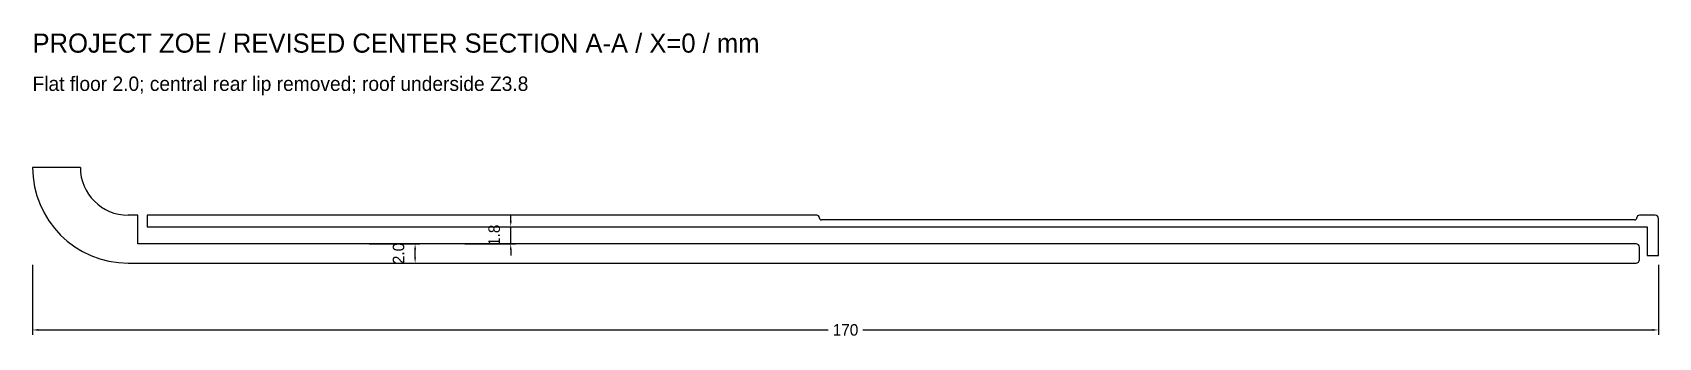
# Model space of a CAD drawing. Header units: millimetres. Extents: x 0 to 170, y -8 to 24.
import ezdxf

# ---------------------------------------------------------------- set-up
doc = ezdxf.new("R2010")
doc.units = ezdxf.units.MM
for name, color, linetype in [('COVER', 5, 'Continuous'), ('DIMS', 7, 'Continuous'), ('FIXED', 3, 'Continuous'), ('NOTES', 7, 'Continuous')]:
    doc.layers.add(name, color=color, linetype=linetype)
doc.dimstyles.get("Standard").update_dxf_attribs({"dimtxt": 2.5, "dimasz": 2.5, "dimexe": 1.25, "dimexo": 0.625, "dimtad": 1, "dimcen": 2.5, "dimazin": 3, "dimtfac": 1, "dimtmove": 0, "dimatfit": 3})

# ---------------------------------------------------------------- blocks, each defined once
blk = doc.blocks.new('_CLOSEDFILLED')
at = {"color": 0, "linetype": 'BYBLOCK'}
blk.add_solid([(-1, 0.16), (0, 0), (-1, -0.16)], dxfattribs=at)
blk = doc.blocks.new('*D3')
for p, q in [((0, -0.2), (0, -7.5)), ((170, -0.2), (170, -7.5)), ((0.6, -7), (83.2, -7)), ((86.8, -7), (169.4, -7))]:
    blk.add_line(p, q)
at = {"layer": 'Defpoints'}
for p in [(0, 0), (170, 0), (0, -7)]:
    blk.add_point(p, dxfattribs=at)
at = {"layer": 'DIMS', "xscale": 0.6, "yscale": 0.6, "rotation": 180}
blk.add_blockref('_CLOSEDFILLED', (0, -7), dxfattribs=at)
at = {"layer": 'DIMS', "xscale": 0.6, "yscale": 0.6}
blk.add_blockref('_CLOSEDFILLED', (170, -7), dxfattribs=at)
at = {"layer": 'DIMS', "insert": (85, -7), "char_height": 1.2, "attachment_point": 5}
blk.add_mtext('170', dxfattribs=at)

msp = doc.modelspace()

# ---------------------------------------------------------------- linework, layer by layer
at = {"layer": 'COVER'}
for p, q in [((82, 5), (12, 5)), ((12, 5), (12, 3.8)), ((12, 3.8), (168.8, 3.8)), ((167.5, 4.5), (82.5, 4.5)), ((169.65, 5), (168, 5)), ((168.8, 3.8), (168.8, 0.8)), ((170, 0.8), (170, 4.65)), ((168.8, 0.8), (170, 0.8))]:
    msp.add_line(p, q, dxfattribs=at)
for centre, radius, start, end in [((82, 4.75), 0.25, 360, 450), ((82.5, 4.75), 0.25, 180, 270), ((167.5, 4.75), 0.25, 270, 360), ((168, 4.75), 0.25, 90, 180), ((169.65, 4.65), 0.35, 0, 90)]:
    msp.add_arc(centre, radius, start, end, dxfattribs=at)
at = {"layer": 'FIXED'}
for p, q in [((5, 10), (0, 10)), ((11, 5), (10, 5)), ((11, 2), (11, 5)), ((167.65, 2), (11, 2)), ((168, 0.35), (168, 1.65)), ((10, 0), (167.65, 0))]:
    msp.add_line(p, q, dxfattribs=at)
for centre, radius, start, end in [((10, 10), 10, 180, 270), ((10, 10), 5, -180, -90), ((167.65, 1.65), 0.35, 0, 90), ((167.65, 0.35), 0.35, 270, 360)]:
    msp.add_arc(centre, radius, start, end, dxfattribs=at)

# ---------------------------------------------------------------- texts
at = {"layer": 'NOTES'}
for s, height, p in [('PROJECT ZOE / REVISED CENTER SECTION A-A / X=0 / mm', 2, (0, 22)), ('Flat floor 2.0; central rear lip removed; roof underside Z3.8', 1.5, (0, 18))]:
    msp.add_text(s, height=height, dxfattribs=at).set_placement(p)

# ---------------------------------------------------------------- dimensions: what is measured, and where the dimension line sits
at = {"layer": 'DIMS'}
for base, p1, p2, text in [((50, 2), (45, 2), (45, 3.8), '1.8'), ((40, 0), (35, 0), (35, 2), '2.0')]:
    msp.add_linear_dim(base=base, p1=p1, p2=p2, angle=90, text=text, dimstyle='Standard', override={"dimtxt": 1.2, "dimasz": 0.6, "dimexe": 0.5, "dimexo": 0.2}, dxfattribs=at).render()
dim = msp.add_linear_dim(base=(0, -7), p1=(0, 0), p2=(170, 0), text='170', dimstyle='Standard', override={"dimtxt": 1.2, "dimasz": 0.6, "dimexe": 0.5, "dimexo": 0.2}, dxfattribs=at)
dim.commit()
dim.dimension.update_dxf_attribs({"geometry": '*D3', "text_midpoint": (85, -7)})

doc.saveas('drawing.dxf')
